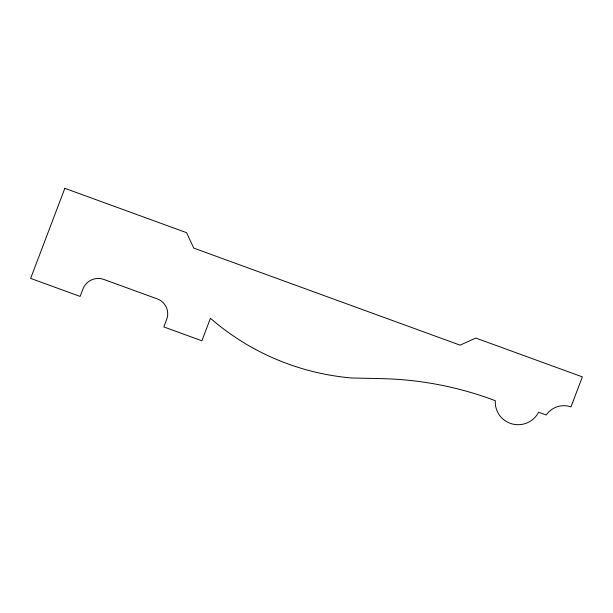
<?xml version="1.0" encoding="UTF-8"?>
<svg xmlns="http://www.w3.org/2000/svg" width="613" height="613" viewBox="0 0 613 613"><rect width="100%" height="100%" fill="white"/><g stroke="black" fill="none" stroke-linecap="round" stroke-linejoin="round"><path stroke-width="0.92" d="M64.84 188.321L30.65 278.402L80.119 296.431L82.97 288.922A16.26 15.999 -8 0 1 103.888 279.451L157.158 298.86A16.26 15.999 -8 0 1 166.682 319.427L163.832 326.928L201.884 340.797L210.435 318.277A246.809 242.909 -8 0 0 351.655 377.983L378.987 378.581A338.897 333.541 -8 0 1 495.335 400.718A22.903 22.543 -8 0 0 538.62 412.22L546.229 414.993A21.126 20.796 -8 0 1 570.956 406.909L582.35 376.88L475.803 338.062L460.118 345.157L193.746 248.104L186.605 232.687L64.84 188.321"/></g></svg>
